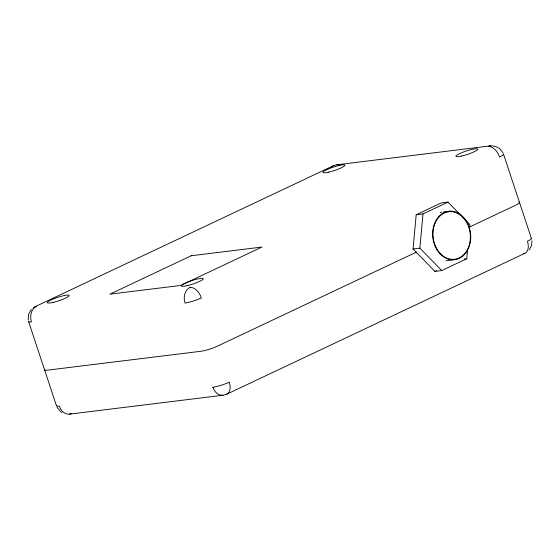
<?xml version="1.0" encoding="UTF-8"?>
<svg xmlns="http://www.w3.org/2000/svg" width="560" height="560" viewBox="0 0 560 560"><rect width="100%" height="100%" fill="white"/><g stroke="black" fill="none" stroke-linecap="round" stroke-linejoin="round"><path stroke-width="0.84" d="M467.6 249.333L466.739 258.748L441.735 270.564L434.924 271.404L413.056 248.983L416.192 214.753L441.196 202.937L448 202.097L461.363 215.796M441.735 270.564L419.867 248.15L422.996 213.913L448 202.097M469.483 228.795L469.868 224.518L462.581 217.042M529.263 249.921L531.524 245.588L531.916 240.793M31.325 309.414L28.476 314.412L28.203 319.991M35.007 306.74L333.172 165.844M416.661 252.007L217.35 346.192A12.208 1.911 -18.3 0 1 200.977 351.267L47.411 370.167A12.208 1.911 -18.3 0 1 44.786 369.292M469.868 226.863L515.515 205.296A12.208 1.911 -18.3 0 0 518.896 202.055M434.924 271.404L436.492 270.662M226.828 394.156L524.993 253.26M336.98 164.759L490.546 145.859M416.192 214.753L422.996 213.913M440.286 212.408L441.987 212.198M443.688 211.988L450.492 211.148M413.056 248.983L419.867 248.15M446.047 260.673L452.858 259.84A24.416 18.977 83 0 0 467.565 223.314A24.416 18.977 83 0 0 434.602 223.328A24.416 18.977 83 0 0 452.858 259.84M464.184 259.063L466.739 258.748M69.454 414.141L223.02 395.241M494.9 146.146L499.408 148.337L502.929 152.67M61.334 412.195L61.992 412.608M60.697 411.74L57.071 407.33M503.524 154.133L531.377 238.364M28.623 321.636L56.476 405.867M71.848 413.462A12.208 9.492 83 0 1 59.311 406.147A12.208 1.911 -18.3 0 1 56.861 405.09M524.146 253.365A12.208 9.492 83 0 1 523.579 253.659A12.208 7.441 64.7 0 0 527.415 241.276A12.208 1.911 -18.3 0 0 531.181 238.161M33.117 308.343A12.208 7.441 64.7 0 1 36.421 306.341A12.208 9.492 83 0 0 31.458 321.923A12.208 1.911 -18.3 0 1 28.833 321.048M492.415 145.887A12.208 9.492 83 0 0 488.152 146.538A12.208 7.441 64.7 0 1 499.562 157.045A12.208 1.911 -18.3 0 0 503.16 153.86M493.031 146.006A12.208 9.492 83 0 1 494.263 146.384M339.472 164.906A12.208 9.492 83 0 0 334.586 165.438A12.208 7.441 64.7 0 0 331.604 167.034M191.177 255.759L109.914 294.161L180.705 285.446L261.968 247.044L191.177 255.759M212.877 387.247A12.208 9.492 83 0 0 225.414 394.562A12.208 7.441 64.7 0 0 229.25 382.172A12.208 1.911 -18.3 0 1 212.877 387.247M461.643 156.044A11.508 1.799 -18.3 0 0 477.771 149.128A11.508 1.799 -18.3 0 0 461.083 152.943A11.508 1.799 -18.3 0 0 461.643 156.044M189.987 287.434A12.208 9.492 83 0 0 185.017 303.023A12.208 1.911 -18.3 0 0 201.397 297.948A12.208 7.441 64.7 0 0 189.987 287.434M328.734 172.137A11.508 1.799 -18.3 0 0 344.862 165.221A11.508 1.799 -18.3 0 0 328.174 169.036A11.508 1.799 -18.3 0 0 328.734 172.137M53.067 302.4A11.508 1.799 -18.3 0 0 69.195 295.491A11.508 1.799 -18.3 0 0 52.507 299.299A11.508 1.799 -18.3 0 0 53.067 302.4M187.11 285.684A11.508 1.799 -18.3 0 0 203.238 278.768A11.508 1.799 -18.3 0 0 186.55 282.583A11.508 1.799 -18.3 0 0 187.11 285.684M434.938 223.566A23.94 18.606 83 0 0 452.83 259.357A23.94 18.606 83 0 0 467.257 223.552A23.94 18.606 83 0 0 434.938 223.566"/></g></svg>
